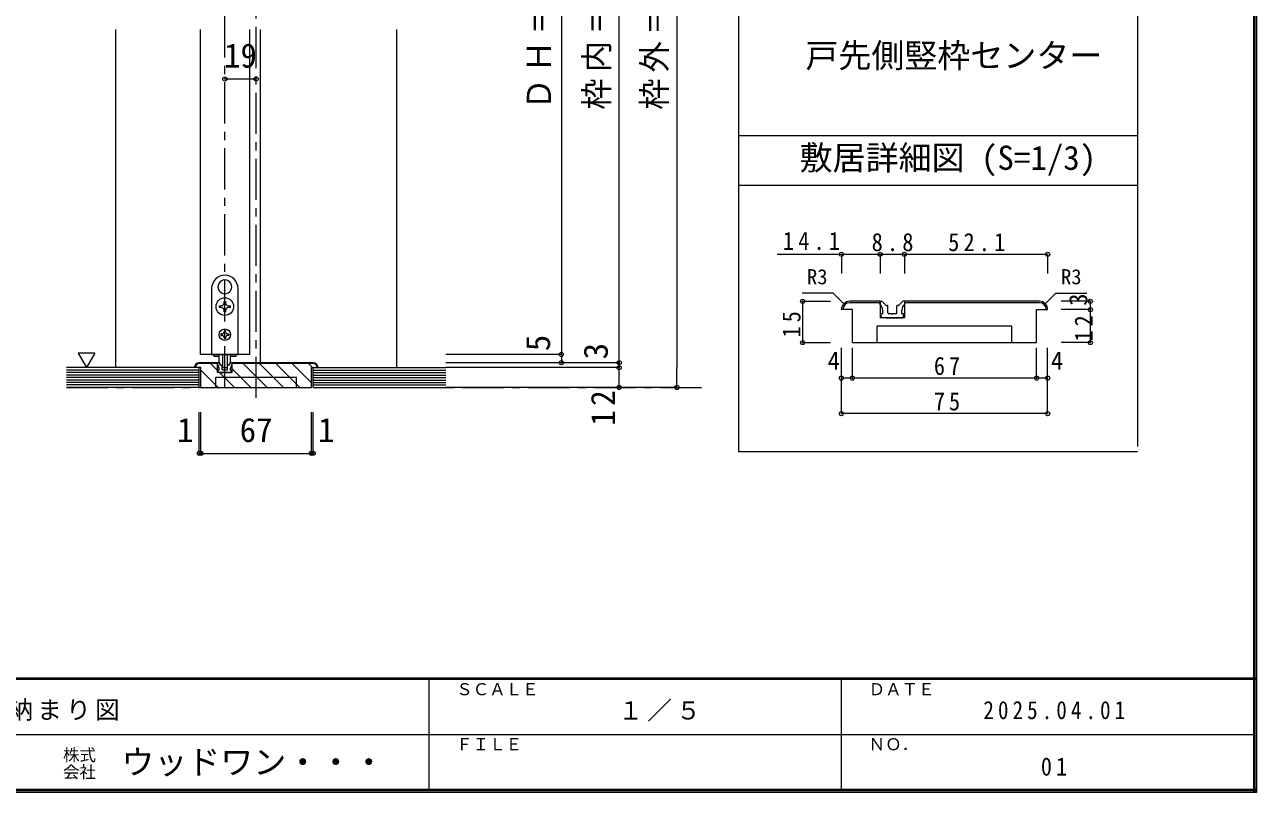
# Model space of a CAD drawing. Units: millimetres, scale not verified, with parts at other scales. Extents: x -957 to 993, y -689 to 708.
# Drawn here: x 246 to 993, y -689 to -224 of the extents above; entities that cross this region are included whole.
import ezdxf
from ezdxf.enums import TextEntityAlignment as Align

# ---------------------------------------------------------------- set-up
doc = ezdxf.new("R2010")
doc.units = ezdxf.units.MM
doc.header["$LTSCALE"] = 5
doc.header["$PDMODE"] = 32
doc.header["$PDSIZE"] = 2.5
doc.linetypes.add('CHAIN1', pattern=[8, 5, -1, 1, -1])
for name, color, linetype, lineweight in [('0-B_寸法', 7, 'Continuous', 9), ('F-0_補助線', 7, 'Continuous', 9), ('F-1_枠', 6, 'Continuous', 9)]:
    doc.layers.add(name, color=color, linetype=linetype, lineweight=lineweight)
doc.layers.add('F-A_文字', color=7, linetype='Continuous')
doc.styles.add('HG丸ｺﾞｼｯｸM-PRO', font='')
doc.styles.add('ＭＳ ゴシック', font='')
doc.styles.get('HG丸ｺﾞｼｯｸM-PRO').set_extended_font_data('HG丸ｺﾞｼｯｸM-PRO')
doc.styles.get('ＭＳ ゴシック').set_extended_font_data('MS Gothic')

msp = doc.modelspace()

# ---------------------------------------------------------------- linework, layer by layer
at = {"layer": '0-B_寸法', "linetype": 'CHAIN1'}
for p, q in [((386.561, -449.942), (386.561, 72.407)), ((367.561, -443.593), (367.561, 0.407)), ((271.561, -443.593), (660.561, -443.593))]:
    msp.add_line(p, q, dxfattribs=at)
at = {"layer": '0-B_寸法'}
for p, q in [((678.88, 68.058), (678.88, -482.581)), ((920.756, 68.058), (920.756, -479.375)), ((641.561, 14.407), (641.561, -431.593)), ((606.561, -443.593), (606.561, -15.593)), ((571.561, -29.593), (571.561, -423.594)), ((301.561, -431.594), (301.561, -226.593)), ((352.561, -226.593), (352.561, -423.594)), ((382.561, -226.593), (382.561, -423.594)), ((389.061, -226.593), (389.061, -428.594)), ((471.561, -226.593), (471.561, -431.594)), ((920.756, -291.088), (678.88, -291.088)), ((920.756, -321.088), (678.88, -321.088)), ((764.783, -362.905), (702.35, -362.905)), ((741.283, -362.905), (741.283, -374.572)), ((764.783, -362.905), (764.783, -374.572)), ((779.449, -362.905), (764.783, -362.905)), ((779.449, -362.905), (779.449, -374.572)), ((866.283, -362.905), (779.449, -362.905)), ((866.283, -362.905), (866.283, -374.572)), ((367.462, -378.445), (367.561, -378.544)), ((367.66, -378.445), (367.561, -378.544)), ((359.561, -383.594), (359.561, -423.594)), ((363.919, -384.582), (364.054, -384.619)), ((364.018, -384.754), (364.054, -384.619)), ((371.204, -384.582), (371.069, -384.619)), ((371.105, -384.754), (371.069, -384.619)), ((375.561, -423.594), (375.561, -383.594)), ((864.818, -392.851), (871.283, -386.386)), ((871.283, -386.386), (889.974, -386.386)), ((364.411, -394.094), (365.361, -394.094)), ((364.411, -395.094), (364.411, -394.094)), ((365.361, -395.094), (364.411, -395.094)), ((367.061, -392.394), (367.061, -391.444)), ((367.061, -391.444), (368.061, -391.444)), ((368.061, -391.444), (368.061, -392.394)), ((369.761, -394.094), (370.711, -394.094)), ((370.711, -395.094), (369.761, -395.094)), ((370.711, -394.094), (370.711, -395.094)), ((717.785, -391.386), (717.785, -416.386)), ((717.785, -391.386), (734.591, -391.386)), ((764.783, -392.22), (746.282, -392.22)), ((764.783, -391.386), (746.283, -391.386)), ((764.616, -391.387), (765.521, -391.387)), ((764.616, -393.053), (764.616, -391.387)), ((764.783, -391.386), (764.783, -401.386)), ((768.22, -393.74), (766.11, -391.631)), ((768.573, -393.887), (769.116, -393.887)), ((769.449, -398.386), (769.449, -394.22)), ((774.783, -398.386), (774.783, -394.22)), ((775.659, -393.887), (775.116, -393.887)), ((776.012, -393.74), (778.122, -391.631)), ((861.283, -391.386), (779.449, -391.386)), ((779.449, -391.386), (779.449, -401.386)), ((861.283, -392.22), (779.449, -392.22)), ((892.144, -391.386), (874.512, -391.386)), ((892.144, -391.386), (892.144, -416.386)), ((367.061, -397.744), (367.061, -396.794)), ((779.449, -401.386), (764.783, -401.386)), ((765.783, -401.386), (764.973, -399.343)), ((766.283, -398.886), (765.283, -398.886)), ((767.616, -401.386), (765.783, -401.386)), ((766.283, -398.886), (766.283, -396.78)), ((767.616, -401.386), (767.949, -401.053)), ((767.949, -401.053), (768.283, -401.386)), ((768.283, -401.386), (775.949, -401.386)), ((771.616, -398.886), (769.949, -398.886)), ((772.116, -399.386), (771.616, -398.886)), ((772.616, -398.886), (772.116, -399.386)), ((774.283, -398.886), (772.616, -398.886)), ((777.949, -398.886), (777.949, -396.78)), ((777.949, -398.886), (778.949, -398.886)), ((892.144, -396.386), (874.512, -396.386)), ((367.061, -409.194), (367.061, -409.794)), ((368.061, -409.194), (367.061, -409.194)), ((368.061, -409.194), (368.061, -409.794)), ((844.616, -406.386), (762.949, -406.386)), ((762.949, -416.386), (762.949, -406.386)), ((844.616, -416.386), (844.616, -406.386)), ((365.761, -411.094), (365.161, -411.094)), ((367.061, -413.394), (367.061, -413.994)), ((367.061, -413.994), (368.061, -413.994)), ((368.061, -413.394), (368.061, -413.994)), ((369.361, -411.094), (369.961, -411.094)), ((369.961, -412.094), (369.361, -412.094)), ((369.961, -411.094), (369.961, -412.094)), ((717.785, -416.386), (734.591, -416.386)), ((747.949, -416.386), (859.616, -416.386)), ((892.144, -416.386), (874.512, -416.386)), ((288.746, -422.78), (283.746, -431.44)), ((382.561, -423.594), (352.561, -423.594)), ((359.561, -423.594), (375.561, -423.594)), ((360.961, -423.594), (360.961, -424.794)), ((364.094, -424.794), (360.961, -424.794)), ((364.061, -428.015), (364.061, -423.594)), ((366.061, -423.594), (366.061, -431.215)), ((369.061, -423.594), (369.061, -431.215)), ((374.161, -424.794), (371.029, -424.794)), ((371.061, -428.015), (371.061, -423.594)), ((374.161, -423.594), (374.161, -424.794)), ((571.561, -423.594), (501.561, -423.594)), ((571.561, -423.594), (571.561, -428.594)), ((741.283, -437.931), (741.283, -419.505)), ((747.949, -437.931), (747.949, -419.505)), ((859.616, -437.931), (859.616, -419.505)), ((866.283, -437.931), (866.283, -419.505)), ((352.061, -431.594), (271.561, -431.594)), ((363.161, -428.594), (352.061, -428.594)), ((363.161, -429.093), (352.061, -429.093)), ((352.061, -443.593), (352.061, -431.594)), ((363.161, -433.355), (358.899, -429.093)), ((365.223, -430.006), (363.958, -428.74)), ((364.061, -433.093), (364.061, -431.83)), ((365.435, -430.094), (365.761, -430.094)), ((365.961, -432.793), (365.961, -430.294)), ((366.361, -431.515), (368.761, -431.515)), ((369.161, -432.793), (369.161, -430.294)), ((369.687, -430.094), (369.361, -430.094)), ((369.899, -430.006), (371.165, -428.74)), ((371.061, -433.093), (371.061, -431.83)), ((372.061, -428.594), (371.518, -428.594)), ((371.961, -434.593), (371.961, -428.593)), ((421.061, -428.594), (371.961, -428.594)), ((421.061, -429.093), (371.961, -429.093)), ((383.299, -443.594), (371.961, -432.256)), ((372.061, -429.594), (372.061, -428.594)), ((393.198, -443.594), (378.698, -429.093)), ((403.098, -443.594), (388.598, -429.093)), ((412.997, -443.594), (398.497, -429.093)), ((420.061, -440.758), (408.397, -429.093)), ((420.796, -431.594), (418.296, -429.093)), ((420.061, -431.594), (424.061, -431.594)), ((420.061, -443.594), (420.061, -431.594)), ((421.061, -431.594), (501.561, -431.594)), ((421.061, -443.593), (421.061, -431.594)), ((606.561, -428.594), (501.561, -428.594)), ((606.561, -431.593), (501.561, -431.593)), ((641.561, -443.593), (641.561, -431.593)), ((352.061, -433.094), (271.561, -433.094)), ((352.061, -434.594), (271.561, -434.594)), ((352.061, -436.094), (271.561, -436.094)), ((352.061, -437.594), (271.561, -437.594)), ((352.061, -439.094), (271.561, -439.094)), ((363.5, -443.594), (353.061, -433.155)), ((362.061, -443.594), (362.061, -437.593)), ((363.761, -434.593), (363.275, -433.367)), ((364.061, -433.093), (363.461, -433.093)), ((364.861, -434.593), (363.761, -434.593)), ((373.399, -443.594), (364.399, -434.593)), ((364.861, -434.593), (365.061, -434.393)), ((365.061, -434.393), (365.261, -434.593)), ((365.261, -434.593), (369.861, -434.593)), ((367.261, -433.093), (366.261, -433.093)), ((367.561, -433.393), (367.261, -433.093)), ((370.061, -434.393), (369.861, -434.593)), ((370.261, -434.593), (370.061, -434.393)), ((370.261, -434.593), (371.361, -434.593)), ((371.061, -433.093), (371.661, -433.093)), ((371.361, -434.593), (371.847, -433.367)), ((421.061, -433.094), (501.561, -433.094)), ((421.061, -434.594), (501.561, -434.594)), ((421.061, -436.094), (501.561, -436.094)), ((421.061, -437.594), (501.561, -437.594)), ((421.061, -439.094), (501.561, -439.094)), ((866.283, -437.931), (741.283, -437.931)), ((741.283, -459.467), (741.283, -437.931)), ((866.283, -459.467), (866.283, -437.931)), ((352.061, -440.594), (271.561, -440.594)), ((352.061, -442.094), (271.561, -442.094)), ((352.061, -443.594), (271.561, -443.594)), ((353.061, -443.594), (420.061, -443.594)), ((421.061, -440.594), (501.561, -440.594)), ((421.061, -442.094), (501.561, -442.094)), ((421.061, -443.594), (501.561, -443.594)), ((641.561, -443.593), (501.561, -443.593)), ((866.283, -459.467), (741.283, -459.467)), ((920.756, -482.581), (678.88, -482.581))]:
    msp.add_line(p, q, dxfattribs=at)
at = {"layer": '0-B_寸法', "color": 4}
for p, q in [((367.561, -256.593), (386.561, -256.593)), ((352.061, -483.593), (352.061, -458.593)), ((353.061, -483.593), (353.061, -458.593)), ((420.061, -483.593), (420.061, -458.593)), ((421.061, -483.593), (421.061, -458.593)), ((352.061, -483.593), (353.061, -483.593)), ((353.061, -483.593), (420.061, -483.593)), ((420.061, -483.593), (421.061, -483.593))]:
    msp.add_line(p, q, dxfattribs=at)
at = {"layer": '0-B_寸法'}
for points in [[(742.747, -392.851), (736.283, -386.386), (717.456, -386.386)], [(779.616, -393.053), (779.616, -391.387), (778.711, -391.387)], [(368.061, -396.794), (368.061, -397.744), (367.061, -397.744)], [(747.949, -416.386), (747.949, -396.386), (741.283, -396.386)], [(776.616, -401.386), (776.283, -401.053), (775.949, -401.386)], [(776.616, -401.386), (778.449, -401.386), (779.259, -399.343)], [(859.616, -416.386), (859.616, -396.386), (866.283, -396.386)], [(365.161, -411.094), (365.161, -412.094), (365.761, -412.094)], [(288.746, -422.78), (278.746, -422.78), (283.746, -431.44)], [(353.061, -443.594), (353.061, -431.594), (349.061, -431.594)], [(363.061, -429.594), (363.061, -428.594), (363.604, -428.594)], [(371.961, -434.593), (363.161, -434.593), (363.161, -428.593)], [(411.061, -443.594), (411.061, -437.593), (362.061, -437.593)], [(368.861, -433.093), (367.861, -433.093), (367.561, -433.393)]]:
    msp.add_lwpolyline(points, dxfattribs=at)
for centre, radius in [((367.561, -394.594), 5.35), ((367.561, -411.594), 3.5)]:
    msp.add_circle(centre, radius, dxfattribs=at)
for centre, radius, start, end in [((367.561, -383.594), 8, 0, 180), ((367.561, -382.594), 4.15, 91.3645, 208.6355), ((367.561, -382.594), 4.15, 331.3645, 88.6355), ((367.561, -382.594), 4.15, 211.3645, 328.6355), ((365.361, -392.394), 1.7, 270, 0), ((365.361, -396.794), 1.7, 0, 90), ((369.761, -392.394), 1.7, 180, 270), ((369.761, -396.794), 1.7, 90, 180), ((746.283, -396.386), 5, 90, 180), ((746.283, -396.386), 4.167, 90, 180), ((761.283, -396.78), 5, 0, 48.19), ((765.521, -392.22), 0.833, 45, 90), ((768.573, -393.387), 0.5, 225, 270), ((769.116, -394.22), 0.333, 360, 90), ((775.116, -394.22), 0.333, 90, 180), ((775.659, -393.387), 0.5, 270, 315), ((782.949, -396.78), 5, 131.81, 180), ((778.711, -392.22), 0.833, 90, 135), ((861.283, -396.386), 5, 0, 90), ((861.283, -396.386), 4.167, 0, 90), ((765.283, -399.22), 0.333, 90, 201.616), ((769.949, -398.386), 0.5, 180, 270), ((774.283, -398.386), 0.5, 270, 360), ((778.949, -399.22), 0.333, 338.384, 90), ((365.761, -409.794), 1.3, 270, 0), ((369.361, -409.794), 1.3, 180, 270), ((365.761, -413.394), 1.3, 0, 90), ((369.361, -413.394), 1.3, 90, 180), ((352.061, -431.594), 3, 90, 180), ((352.061, -431.594), 2.5, 90, 180), ((361.061, -431.83), 3, 0, 48.19), ((363.604, -429.094), 0.5, 45, 90), ((366.061, -428.015), 2, 180, 264.78409), ((365.435, -429.794), 0.3, 225, 270), ((365.761, -430.294), 0.2, 360, 90), ((365.861, -430.206), 0.2, 0, 84.78409), ((366.261, -432.793), 0.3, 180, 270), ((366.361, -431.215), 0.3, 180, 270), ((368.761, -431.215), 0.3, 270, 0), ((368.861, -432.793), 0.3, 270, 360), ((369.261, -430.206), 0.2, 95.21591, 180), ((369.361, -430.294), 0.2, 90, 180), ((369.061, -428.015), 2, 275.21591, 0), ((369.687, -429.794), 0.3, 270, 315), ((374.061, -431.83), 3, 131.81, 180), ((371.518, -429.094), 0.5, 90, 135), ((421.061, -431.594), 3, 0, 90), ((421.061, -431.594), 2.5, 0, 90), ((363.461, -433.293), 0.2, 90, 201.616), ((371.661, -433.293), 0.2, 338.384, 90)]:
    msp.add_arc(centre, radius, start, end, dxfattribs=at)
for p in [(367.561, -256.593), (386.561, -256.593), (741.283, -362.905), (764.783, -362.905), (779.449, -362.905), (866.283, -362.905), (717.785, -391.386), (892.144, -391.386), (892.144, -396.386), (717.785, -416.386), (892.144, -416.386), (571.561, -423.594), (571.561, -428.594), (606.561, -428.594), (606.561, -431.593), (741.283, -437.931), (747.949, -437.931), (859.616, -437.931), (866.283, -437.931), (606.561, -443.593), (641.561, -443.593), (741.283, -459.467), (866.283, -459.467), (352.061, -483.593), (353.061, -483.593), (420.061, -483.593), (421.061, -483.593)]:
    msp.add_point(p, dxfattribs=at)
at = {"layer": 'F-0_補助線'}
for p, q in [((491.115, -620.732), (491.115, -687.398)), ((741.115, -620.732), (741.115, -687.398))]:
    msp.add_line(p, q, dxfattribs=at)
at = {"layer": 'F-1_枠'}
for p, q in [((991.115, 707.602), (991.115, -689.065)), ((991.948, 707.602), (991.948, -689.065)), ((992.782, 707.602), (992.782, -689.065)), ((992.782, -619.898), (-957.218, -619.898)), ((992.782, -620.731), (-957.218, -620.731)), ((491.115, -620.731), (491.115, -687.398)), ((17.782, -654.065), (991.115, -654.066)), ((992.782, -687.398), (-957.218, -687.398)), ((992.782, -688.231), (-957.218, -688.231)), ((992.782, -689.065), (-957.218, -689.065))]:
    msp.add_line(p, q, dxfattribs=at)

# ---------------------------------------------------------------- texts
at = {"layer": '0-B_寸法', "style": 'ＭＳ ゴシック'}
for s, height, p in [('19', 14.66, (367.061, -254.093)), ('戸先側竪枠センター', 14.66, (719.448, -254.074)), ('敷居詳細図 (S=1/3)', 14.66, (715.939, -316.088)), ('R3', 9.164, (720.397, -383.798)), ('R3', 9.164, (874.384, -383.798)), ('4', 11, (732.907, -436.176)), ('4', 11, (868.224, -436.176)), ('1', 14.66, (338.585, -481.093)), ('67', 14.66, (376.561, -481.093)), ('1', 14.66, (424.037, -481.093))]:
    msp.add_text(s, height=height, dxfattribs=at).set_placement(p, align=Align.BOTTOM_LEFT)
for s, height, p in [('3', 11, (893.603, -394.077)), ('5', 14.66, (569.061, -421.594)), ('3', 14.66, (604.061, -426.594))]:
    msp.add_text(s, height=height, rotation=90, dxfattribs=at).set_placement(p, align=Align.BOTTOM_LEFT)
at = {"layer": '0-B_寸法', "color": 3, "char_height": 14.66, "attachment_point": 7, "rotation": 90, "style": 'ＭＳ ゴシック'}
for s, insert in [('\\T1.2;\\W0.95;ＤＨ＝1,983\\~', (569.061, -275.258)), ('\\T1.2;\\W0.95;枠内＝2,002\\~', (604.061, -275.258)), ('\\T1.19;\\W0.95;枠外＝2,047', (639.061, -275.258))]:
    msp.add_mtext(s, dxfattribs=dict(at, insert=insert))
at = {"layer": '0-B_寸法', "char_height": 11, "attachment_point": 7, "style": 'ＭＳ ゴシック'}
for s, insert in [('\\T1.38;\\W0.9;14.1', (705.821, -360.365)), ('\\T1.38;\\W0.9;8.8', (759.616, -361.15)), ('\\T1.38;\\W0.9;52.1', (805.991, -361.15)), ('\\T1.36;\\W0.9;67', (797.324, -436.176)), ('\\T1.36;\\W0.9;75', (797.324, -457.712)), ('\\T1.39;\\W0.85;2025.04.01', (827.334, -644.847))]:
    msp.add_mtext(s, dxfattribs=dict(at, insert=insert))
at = {"layer": '0-B_寸法', "attachment_point": 7, "rotation": 90, "style": 'ＭＳ ゴシック'}
for s, insert, char_height in [('\\T1.36;\\W0.9;15', (716.637, -413.261), 11), ('\\T1.36;\\W0.9;12', (893.603, -415.761), 11), ('\\T1.27;\\W0.95;12', (604.061, -466.843), 14.66)]:
    msp.add_mtext(s, dxfattribs=dict(at, insert=insert, char_height=char_height))
at = {"layer": 'F-0_補助線', "style": 'ＭＳ ゴシック'}
for s, p in [('ＳＣＡＬＥ', (507.782, -632.398)), ('ＤＡＴＥ', (757.782, -632.398)), ('ＦＩＬＥ', (507.782, -665.732)), ('ＮＯ．', (757.782, -665.732))]:
    msp.add_text(s, height=7.331, dxfattribs=at).set_placement(p, align=Align.BOTTOM_LEFT)
at = {"layer": 'F-0_補助線', "insert": (606.032, -646.181), "char_height": 11, "attachment_point": 7, "style": 'ＭＳ ゴシック'}
msp.add_mtext('\\T1.17;１／５', dxfattribs=at)
at = {"layer": 'F-1_枠', "color": 7, "style": 'HG丸ｺﾞｼｯｸM-PRO'}
for s, height, p in [('株式', 7.331, (269.449, -672.232)), ('ウッドワン・・・', 14.66, (304.825, -682.398)), ('会社', 7.331, (269.449, -682.565))]:
    msp.add_text(s, height=height, dxfattribs=at).set_placement(p, align=Align.BOTTOM_LEFT)
at = {"layer": 'F-A_文字', "char_height": 11, "attachment_point": 7, "style": 'ＭＳ ゴシック'}
for s, insert in [('\\T1.17;建具納まり図', (201.115, -645.731)), ('\\T1.36;\\W0.9;01', (862.157, -679.065))]:
    msp.add_mtext(s, dxfattribs=dict(at, insert=insert))

doc.saveas('drawing.dxf')
